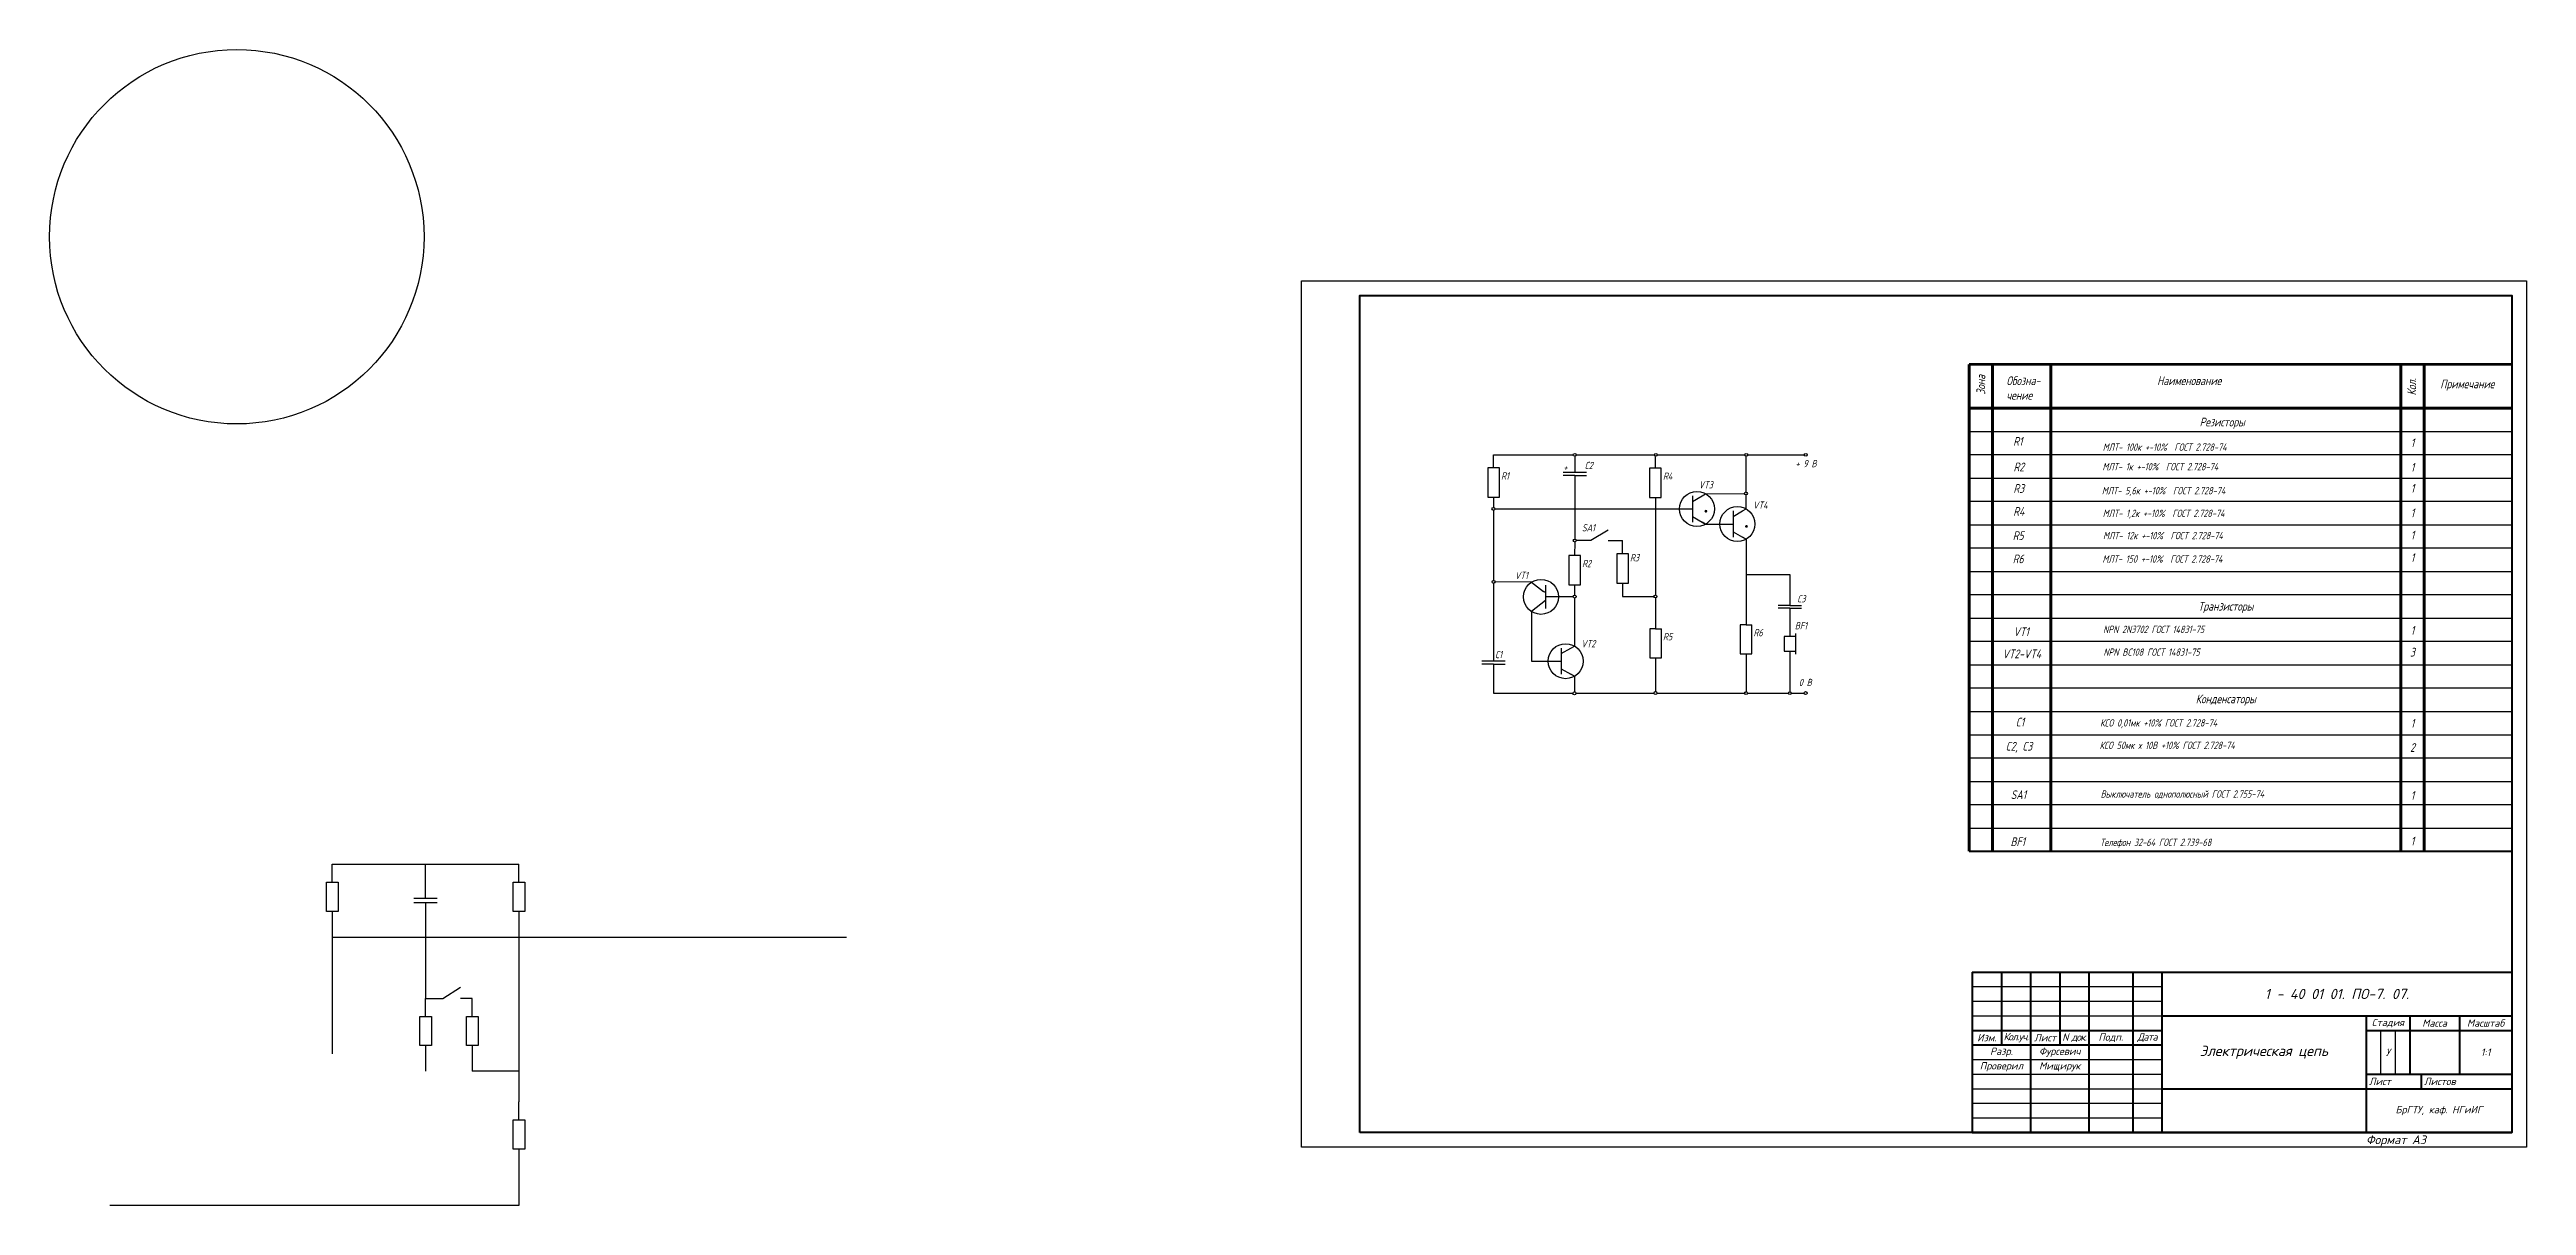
# Model space of a CAD drawing. Header units: millimetres. Extents: x -2 to 3464, y -388 to 765.
# Drawn here: x 2615 to 3464, y -388 to 9 of the extents above; entities that cross this region are included whole.
import ezdxf

# ---------------------------------------------------------------- set-up
doc = ezdxf.new("R2010")
doc.units = ezdxf.units.MM
doc.layers.add('MD_Видимые', color=7, linetype='Continuous', lineweight=50)
doc.styles.add('DIMENTION', font='isocpeur.ttf', dxfattribs={"width": 0.8, "oblique": 15})
doc.styles.add('GOST-2.304_Type-B', font='isocpeui.ttf')

msp = doc.modelspace()

# ---------------------------------------------------------------- hatches: boundary and pattern name
at = {"lineweight": -3}
h = msp.add_hatch(color=7, dxfattribs=at)
h.set_gradient(color1=(255, 255, 255), tint=1)
h.paths.add_polyline_path([(3183.671, -149.766, 1), (3182.671, -149.766, 1)])
h = msp.add_hatch(color=7, dxfattribs=at)
h.set_gradient(color1=(255, 255, 255), tint=1)
h.paths.add_polyline_path([(3197.555, -154.962, 1), (3196.555, -154.962, 1)])

# ---------------------------------------------------------------- linework, layer by layer
at = {"color": 7, "lineweight": -3}
for p, q in [((3459.393, -99.392), (3273.393, -99.392)), ((3273.393, -99.392), (3273.393, -255.083)), ((3273.393, -99.392), (3273.393, -114.392)), ((3273.393, -99.392), (3281.393, -99.392)), ((3281.393, -99.392), (3281.393, -255.083)), ((3281.393, -99.392), (3301.393, -99.392)), ((3301.393, -99.392), (3301.393, -255.083)), ((3301.393, -99.392), (3421.393, -99.392)), ((3421.393, -99.392), (3421.393, -255.083)), ((3421.393, -99.392), (3429.393, -99.392)), ((3429.393, -99.392), (3429.393, -255.083)), ((3273.393, -114.392), (3459.393, -114.392)), ((3273.393, -114.392), (3273.393, -122.392)), ((3273.393, -122.392), (3459.393, -122.392)), ((3459.393, -122.392), (3459.393, -130.392)), ((3138.203, -130.921), (3138.2, -136.496)), ((3459.393, -130.392), (3273.393, -130.392)), ((3273.393, -130.392), (3273.393, -138.392)), ((3142.2, -136.496), (3134.2, -136.496)), ((3138.2, -137.496), (3134.2, -137.496)), ((3138.2, -137.496), (3142.2, -137.496)), ((3181.874, -144.482), (3183.08, -143.786)), ((3273.393, -138.392), (3459.393, -138.392)), ((3459.393, -138.392), (3459.393, -138.392)), ((3459.393, -138.392), (3459.393, -146.392)), ((3174.08, -148.982), (3178.58, -148.982)), ((3178.58, -144.482), (3178.58, -153.482)), ((3178.58, -146.384), (3181.874, -144.482)), ((3178.58, -148.982), (3178.58, -151.58)), ((3178.58, -151.58), (3181.874, -153.482)), ((3192.463, -149.678), (3192.463, -158.678)), ((3192.463, -151.58), (3195.758, -149.678)), ((3195.758, -149.678), (3196.963, -148.982)), ((3459.393, -146.392), (3273.393, -146.392)), ((3273.393, -146.392), (3273.393, -154.392)), ((3181.874, -153.482), (3183.08, -154.178)), ((3192.463, -154.178), (3192.463, -156.776)), ((3192.463, -156.776), (3195.758, -158.678)), ((3195.758, -158.678), (3196.963, -159.374)), ((3273.393, -154.392), (3459.393, -154.392)), ((3459.393, -154.392), (3459.393, -162.392)), ((3459.393, -162.392), (3273.393, -162.392)), ((3273.393, -162.392), (3273.393, -170.392)), ((3273.393, -170.392), (3459.393, -170.392)), ((3459.393, -170.392), (3459.393, -178.392)), ((3459.393, -178.392), (3273.393, -178.392)), ((3273.393, -178.392), (3273.393, -186.392)), ((3273.393, -186.392), (3459.393, -186.392)), ((3459.393, -186.392), (3459.393, -194.392)), ((3459.393, -194.392), (3273.393, -194.392)), ((3273.393, -194.392), (3273.393, -202.392)), ((3114.39, -201.178), (3106.39, -201.178)), ((3110.39, -202.178), (3106.39, -202.178)), ((3110.39, -202.178), (3114.39, -202.178)), ((3110.39, -202.178), (3110.39, -212.199)), ((3133.584, -196.681), (3133.584, -205.681)), ((3133.584, -198.583), (3136.879, -196.681)), ((3133.584, -201.181), (3133.584, -203.779)), ((3133.584, -203.779), (3136.879, -205.681)), ((3136.879, -196.681), (3138.084, -195.985)), ((3273.393, -202.392), (3459.393, -202.392)), ((3459.393, -202.392), (3459.393, -210.392)), ((3136.879, -205.681), (3138.084, -206.377)), ((3459.393, -210.392), (3273.393, -210.392)), ((3273.393, -210.392), (3273.393, -218.392)), ((3273.393, -218.392), (3459.393, -218.392)), ((3273.393, -218.392), (3273.393, -226.392)), ((3273.393, -226.392), (3459.393, -226.392)), ((3459.393, -226.392), (3459.393, -234.392)), ((3459.393, -234.392), (3273.393, -234.392)), ((3273.393, -234.392), (3273.393, -242.392)), ((3273.393, -242.392), (3459.393, -242.392)), ((3459.393, -242.392), (3459.393, -250.392)), ((3459.393, -250.392), (3273.393, -250.392)), ((3273.393, -250.392), (3273.393, -258.392)), ((3273.393, -258.392), (3459.393, -258.392)), ((3459.393, -258.392), (3459.393, -266.392)), ((3273.393, -266.392), (3273.393, -266.392))]:
    msp.add_line(p, q, dxfattribs=at)
at = {"color": 7}
for p, q in [((3108.385, -134.942), (3108.385, -144.942)), ((3112.385, -134.942), (3108.385, -134.942)), ((3110.385, -134.942), (3110.385, -130.422)), ((3110.385, -130.422), (3137.675, -130.422)), ((3112.385, -144.942), (3112.385, -134.942)), ((3138.675, -130.408), (3165.493, -130.421)), ((3156.274, -130.422), (3165.493, -130.422)), ((3163.873, -135.027), (3163.873, -145.027)), ((3167.873, -135.027), (3163.873, -135.027)), ((3165.916, -134.942), (3165.916, -130.966)), ((3166.493, -130.422), (3196.501, -130.425)), ((3167.873, -145.027), (3167.873, -135.027)), ((3196.964, -143.15), (3197, -130.925)), ((3197.501, -130.425), (3216.888, -130.425)), ((3138.2, -137.496), (3138.173, -159.335)), ((3183.08, -143.786), (3196.388, -143.648)), ((3196.963, -148.982), (3196.964, -144.138)), ((3108.385, -144.942), (3112.385, -144.942)), ((3110.385, -144.942), (3110.385, -148.485)), ((3110.385, -149.479), (3110.385, -173.5)), ((3110.829, -148.982), (3178.58, -148.982)), ((3163.873, -145.027), (3167.873, -145.027)), ((3165.873, -145.027), (3165.884, -178.485)), ((3138.172, -160.334), (3138.166, -164.989)), ((3143.704, -159.81), (3138.691, -159.811)), ((3149.704, -156.31), (3143.704, -159.81)), ((3149.704, -159.81), (3154.583, -159.81)), ((3154.583, -164.386), (3154.583, -159.81)), ((3183.08, -154.178), (3192.463, -154.178)), ((3196.963, -159.374), (3196.979, -188.682)), ((3136.166, -164.989), (3136.166, -174.989)), ((3140.166, -164.989), (3136.166, -164.989)), ((3140.166, -174.989), (3140.166, -164.989)), ((3152.583, -164.386), (3152.583, -174.386)), ((3156.583, -164.386), (3152.583, -164.386)), ((3156.583, -174.386), (3156.583, -164.386)), ((3110.385, -174.5), (3110.385, -201.181)), ((3123.367, -174.122), (3110.875, -174.013)), ((3123.367, -174.122), (3127.515, -177.269)), ((3128.117, -175.122), (3128.117, -183.122)), ((3136.166, -174.989), (3140.166, -174.989)), ((3138.166, -174.989), (3138.156, -178.549)), ((3152.583, -174.386), (3156.583, -174.386)), ((3154.583, -174.386), (3154.584, -179.032)), ((3196.971, -171.483), (3211.972, -171.483)), ((3211.972, -171.483), (3211.972, -182.056)), ((3128.117, -180.372), (3123.367, -184.122)), ((3123.367, -184.122), (3123.367, -201.181)), ((3137.617, -179.122), (3128.117, -179.122)), ((3138.153, -179.549), (3138.107, -195.998)), ((3154.584, -179.045), (3165.37, -179.037)), ((3165.885, -179.484), (3165.888, -190.052)), ((3211.972, -182.056), (3207.972, -182.056)), ((3211.972, -183.056), (3207.972, -183.056)), ((3211.972, -182.056), (3215.972, -182.056)), ((3211.972, -183.056), (3215.972, -183.056)), ((3211.972, -183.056), (3211.972, -192.721)), ((3165.888, -190.052), (3163.888, -190.052)), ((3163.888, -190.052), (3163.888, -200.052)), ((3165.888, -190.052), (3167.888, -190.052)), ((3167.888, -200.052), (3167.888, -190.052)), ((3196.93, -188.682), (3194.93, -188.682)), ((3194.93, -188.682), (3194.93, -198.682)), ((3196.93, -188.682), (3198.93, -188.682)), ((3198.93, -198.682), (3198.93, -188.682)), ((3211.972, -192.721), (3209.972, -192.721)), ((3209.972, -192.721), (3209.972, -197.721)), ((3213.972, -192.721), (3211.972, -192.721)), ((3213.972, -198.721), (3213.972, -191.721)), ((3123.367, -201.181), (3133.584, -201.181)), ((3163.888, -200.052), (3167.888, -200.052)), ((3165.888, -200.052), (3165.883, -211.583)), ((3194.93, -198.682), (3198.93, -198.682)), ((3196.93, -198.682), (3196.933, -211.605)), ((3209.972, -197.721), (3213.972, -197.721)), ((3211.972, -197.721), (3211.932, -211.659)), ((3110.39, -212.199), (3137.587, -212.199)), ((3138.084, -206.377), (3138.087, -211.708)), ((3138.587, -212.199), (3165.377, -212.17)), ((3166.362, -212.169), (3196.436, -212.162)), ((3197.429, -212.162), (3211.431, -212.159)), ((3212.431, -212.158), (3216.856, -212.157))]:
    msp.add_line(p, q, dxfattribs=at)
at = {"color": 7, "lineweight": 60}
for p in [(3459.47, -252.778), (3274.47, -307.778)]:
    msp.add_line(p, (3459.47, -307.778), dxfattribs=at)
at = {"color": 7, "lineweight": 53}
msp.add_line((3459.393, -266.392), (3273.393, -266.392), dxfattribs=at)
at = {"color": 7, "linetype": 'Continuous', "lineweight": 60}
for p, q in [((3274.47, -307.778), (3459.47, -307.778)), ((3274.47, -307.778), (3274.47, -362.778)), ((3284.47, -307.778), (3284.47, -332.778)), ((3294.47, -307.778), (3294.47, -362.778)), ((3304.47, -307.778), (3304.47, -332.778)), ((3314.47, -307.778), (3314.47, -362.778)), ((3329.47, -307.778), (3329.47, -362.778)), ((3339.47, -307.778), (3339.47, -362.778)), ((3459.47, -307.778), (3459.47, -362.778)), ((3274.47, -327.778), (3339.47, -327.778)), ((3339.47, -322.778), (3459.47, -322.778)), ((3409.47, -322.778), (3409.47, -362.778)), ((3409.47, -327.778), (3459.47, -327.778)), ((3424.47, -322.778), (3424.47, -342.778)), ((3441.47, -322.778), (3441.47, -342.778)), ((3274.47, -332.778), (3339.47, -332.778)), ((3339.47, -347.778), (3459.47, -347.778)), ((3409.47, -342.778), (3459.47, -342.778)), ((3428.333, -342.778), (3428.333, -347.778)), ((3274.47, -362.778), (3459.47, -362.778))]:
    msp.add_line(p, q, dxfattribs=at)
at = {"color": 7, "linetype": 'Continuous'}
for p, q in [((3274.47, -312.778), (3339.47, -312.778)), ((3274.47, -317.778), (3339.47, -317.778)), ((3274.47, -322.778), (3339.47, -322.778)), ((3414.47, -327.778), (3414.47, -342.778)), ((3419.47, -327.778), (3419.47, -342.778)), ((3274.47, -337.778), (3339.47, -337.778)), ((3274.47, -342.778), (3339.47, -342.778)), ((3274.47, -347.778), (3339.47, -347.778)), ((3274.47, -352.778), (3339.47, -352.778)), ((3274.47, -357.778), (3339.47, -357.778))]:
    msp.add_line(p, q, dxfattribs=at)
at = {"color": 7}
msp.add_lwpolyline([(3044.47, -367.778), (3044.47, -70.778), (3464.47, -70.778), (3464.47, -367.778), (3044.47, -367.778)], dxfattribs=at)
at = {"color": 7, "lineweight": 60}
msp.add_lwpolyline([(3064.47, -362.778), (3064.47, -75.778), (3459.47, -75.778), (3459.47, -362.778), (3064.47, -362.778)], dxfattribs=at)
at = {"color": 7, "lineweight": -3}
for points, const_width in [([(3273.393, -99.392), (3273.393, -255.083)], 1), ([(3459.393, -99.392), (3273.393, -99.392)], 1), ([(3459.393, -99.392), (3273.393, -99.392)], 0.3), ([(3281.393, -99.392), (3281.393, -114.392)], 1), ([(3301.393, -99.392), (3301.393, -114.392)], 1), ([(3421.393, -99.392), (3421.393, -114.392)], 1), ([(3429.393, -99.392), (3429.393, -114.392)], 1), ([(3273.393, -114.392), (3459.393, -114.392)], 1), ([(3281.393, -114.392), (3281.393, -162.392)], 1), ([(3301.393, -114.392), (3301.393, -162.392)], 1), ([(3421.393, -114.392), (3421.393, -162.392)], 1), ([(3429.393, -114.392), (3429.393, -162.392)], 1), ([(3281.393, -162.392), (3281.393, -255.083)], 1), ([(3301.393, -162.392), (3301.393, -255.083)], 1), ([(3421.393, -162.392), (3421.393, -255.083)], 1), ([(3429.393, -162.392), (3429.393, -255.083)], 1), ([(3273.393, -250.392), (3273.393, -266.392)], 1), ([(3281.393, -250.392), (3281.393, -266.392)], 1), ([(3301.393, -250.392), (3301.393, -266.392)], 1), ([(3421.393, -250.392), (3421.393, -266.392)], 1), ([(3429.393, -250.392), (3429.393, -266.392)], 1)]:
    msp.add_lwpolyline(points, dxfattribs=dict(at, const_width=const_width))
for points in [[(3183.08, -154.178), (3181.874, -153.482)], [(3196.963, -159.374), (3195.758, -158.678)], [(3128.117, -177.617), (3126.912, -176.921)], [(3138.084, -206.377), (3136.879, -205.681)]]:
    msp.add_lwpolyline(points, dxfattribs=at)
for centre, radius in [((3138.175, -130.422), 0.5), ((3165.993, -130.421), 0.5), ((3197.001, -130.425), 0.5), ((3217.388, -130.425), 0.5), ((3180.08, -148.982), 6), ((3196.888, -143.644), 0.5), ((3110.329, -148.982), 0.5), ((3193.963, -154.178), 6), ((3138.192, -159.835), 0.5), ((3110.375, -174), 0.5), ((3138.162, -179.049), 0.5), ((3165.867, -178.984), 0.5), ((3135.084, -201.181), 6), ((3138.087, -212.208), 0.5), ((3165.87, -212.083), 0.5), ((3196.933, -212.105), 0.5), ((3211.931, -212.159), 0.5), ((3217.355, -212.126), 0.5)]:
    msp.add_circle(centre, radius, dxfattribs=at)
at = {"color": 7}
msp.add_circle((3126.617, -179.122), 6, dxfattribs=at)
at = {"layer": 'MD_Видимые', "lineweight": -2}
for p, q in [((2712.254, -276.999), (2712.254, -270.815)), ((2712.254, -270.815), (2744.254, -270.815)), ((2744.254, -282.565), (2744.254, -270.815)), ((2744.254, -270.815), (2776.254, -270.815)), ((2776.254, -276.999), (2776.254, -270.815)), ((2710.254, -286.999), (2710.254, -276.999)), ((2710.254, -276.999), (2714.254, -276.999)), ((2714.254, -276.999), (2714.254, -286.999)), ((2774.254, -286.999), (2774.254, -276.999)), ((2774.254, -276.999), (2778.254, -276.999)), ((2778.254, -276.999), (2778.254, -286.999)), ((2714.254, -286.999), (2710.254, -286.999)), ((2712.254, -286.999), (2712.254, -295.815)), ((2748.254, -282.565), (2740.254, -282.565)), ((2748.254, -284.065), (2740.254, -284.065)), ((2744.254, -284.065), (2744.254, -295.815)), ((2778.254, -286.999), (2774.254, -286.999)), ((2776.254, -286.999), (2776.254, -295.815)), ((2712.254, -295.815), (2888.521, -295.815)), ((2712.254, -295.815), (2712.254, -335.815)), ((2744.254, -295.815), (2744.254, -316.815)), ((2776.254, -295.815), (2776.254, -341.815)), ((2750.136, -316.815), (2756.254, -312.979)), ((2744.254, -322.999), (2744.254, -316.815)), ((2744.254, -316.815), (2750.136, -316.815)), ((2760.254, -316.815), (2756.254, -316.815)), ((2760.254, -322.999), (2760.254, -316.815)), ((2760.254, -316.815), (2760.254, -316.815)), ((2742.254, -332.999), (2742.254, -322.999)), ((2742.254, -322.999), (2746.254, -322.999)), ((2746.254, -322.999), (2746.254, -332.999)), ((2758.254, -332.999), (2758.254, -322.999)), ((2758.254, -322.999), (2762.254, -322.999)), ((2762.254, -322.999), (2762.254, -332.999)), ((2746.254, -332.999), (2742.254, -332.999)), ((2744.254, -332.999), (2744.254, -341.815)), ((2762.254, -332.999), (2758.254, -332.999)), ((2760.254, -332.999), (2760.254, -341.815)), ((2776.254, -341.815), (2760.254, -341.815)), ((2776.254, -341.815), (2776.254, -352.315)), ((2776.254, -358.499), (2776.254, -352.315)), ((2774.254, -368.499), (2774.254, -358.499)), ((2774.254, -358.499), (2778.254, -358.499)), ((2778.254, -358.499), (2778.254, -368.499)), ((2778.254, -368.499), (2774.254, -368.499)), ((2776.254, -368.499), (2776.254, -377.315)), ((2776.254, -377.315), (2776.254, -387.815)), ((2776.254, -387.815), (2636.003, -387.815))]:
    msp.add_line(p, q, dxfattribs=at)
msp.add_circle((2679.508, -55.644), 64.191, dxfattribs=at)

# ---------------------------------------------------------------- texts
at = {"color": 7, "style": 'GOST-2.304_Type-B'}
msp.add_text('Формат A3', height=3, dxfattribs=at).set_placement((3409.47, -366.778))
at = {"color": 7, "lineweight": -3, "attachment_point": 1, "style": 'DIMENTION'}
for s, width, insert, char_height, rotation in [('Зона', 38.00147, (3275.911, -109.797), 3, 90), ('Кол.', 57.95832, (3423.627, -110.082), 3, 90), ('+', 11.94641, (3136.222, -136.496), 2.5, 180)]:
    msp.add_mtext_dynamic_manual_height_columns(s, width=width, gutter_width=12.5, heights=[0], dxfattribs=dict(at, insert=insert, char_height=char_height, rotation=rotation))
for s, width, heights, insert, char_height in [('Обозна-\\Pчение', 17.26878, [0], (3286.186, -103.522), 3), ('\\pxqc;Наименование', 94.9085, [0], (3301.393, -103.522), 3), ('Примечание', 20.02591, [0], (3434.901, -104.628), 3), ('Резисторы', 32.49746, [0], (3352.414, -117.685), 3), ('R1', 15.33552, [0], (3288.503, -124.316), 3), (' МЛТ- 100к +-10%  ГОСТ 2.728-74', 58.68919, [0], (3317.905, -126.527), 2.5), ('\\pxqc;1', 8, [0], (3421.393, -124.799), 3), ('С2', 2.78696, [0], (3141.641, -132.831), 2.5), ('+ 9 B', 11.48784, [2.861], (3213.877, -132.171), 2.5), ('R2', 7.82267, [0], (3288.609, -133.09), 3), (' МЛТ- 1к +-10%  ГОСТ 2.728-74', 58.68919, [0], (3317.803, -133.234), 2.5), ('\\pxqc;1', 8, [0], (3421.393, -133.189), 3), ('R1', 29.39532, [0], (3112.93, -136.411), 2.5), ('R4', 29.39532, [0], (3168.418, -136.496), 2.5), ('VT3', 6.06857, [0], (3180.661, -139.45), 2.5), ('\\pxqc; R3', 20, [0], (3279.654, -140.47), 3), (' МЛТ- 5,6к +-10%  ГОСТ 2.728-74', 58.68919, [0], (3317.599, -141.466), 2.5), ('\\pxqc;1', 8.0569, [0], (3421.393, -140.377), 3), ('VT4', 6.06857, [0], (3199.326, -146.429), 2.5), ('R4', 5.91971, [0], (3288.521, -148.35), 3), (' МЛТ- 1,2к +-10%  ГОСТ 2.728-74', 58.68919, [0], (3317.905, -149.241), 2.5), ('\\pxqc;1', 8, [0], (3421.393, -148.827), 3), ('SA1', 6.06857, [0], (3140.657, -154.193), 2.5), ('R5', 14.54487, [0], (3288.343, -156.642), 3), (' МЛТ- 12к +-10%  ГОСТ 2.728-74', 58.68919, [0], (3318.006, -156.863), 2.5), ('\\pxqc;1', 8, [0], (3421.393, -156.456), 3), ('R2', 29.39532, [0], (3140.712, -166.458), 2.5), ('R3', 29.39532, [0], (3157.128, -164.434), 2.5), ('R6', 14.54487, [0], (3288.343, -164.601), 3), (' МЛТ- 150 +-10%  ГОСТ 2.728-74', 71.24443, [0], (3317.802, -164.901), 2.5), ('\\pxqc;1', 8, [0], (3421.393, -164.166), 3), ('VT1', 6.06857, [0], (3117.678, -170.531), 2.5), ('С3', 2.78696, [0], (3214.494, -178.534), 2.5), ('\\pxqc;Транзисторы', 120, [0], (3301.393, -180.853), 3), ('VT2', 6.06857, [0], (3140.413, -193.963), 2.5), ('R5', 29.39532, [0], (3168.434, -191.52), 2.5), ('R6', 29.39532, [0], (3199.476, -190.151), 2.5), ('BF1', 6.06857, [0], (3213.636, -187.766), 2.5), ('VT1', 36.18738, [0], (3288.607, -189.602), 3), ('\\pxqc;NPN 2N3702 ГОСТ 14831-75', 37.29559, [0], (3318.007, -189.023), 2.5), ('\\pxqc;1', 8, [0], (3421.393, -189.1), 3), ('С1', 2.78696, [0], (3110.911, -197.656), 2.5), ('VT2-VT4', 6.60315, [0], (3284.866, -197.182), 3), ('\\pxqc;NPN BC108 ГОСТ 14831-75', 36.07278, [0], (3317.905, -196.826), 2.5), ('\\pxqc;3', 8, [0], (3421.393, -196.6), 3), ('0 B', 6.06857, [0], (3214.995, -207.236), 2.5), ('C1', 30.51678, [0], (3289.349, -220.565), 3), ('\\pxqc;Конденсаторы', 120, [0], (3301.393, -212.62), 3), ('C2, C3', 30.51678, [0], (3285.902, -228.867), 3), ('КСО 50мк х 10В +10% ГОСТ 2.728-74', 66.78989, [0], (3318.14, -228.779), 2.5), ('КСО 0,01мк +10% ГОСТ 2.728-74', 66.78989, [0], (3318.293, -221.097), 2.5), ('\\pxqc;1', 8, [0], (3421.393, -220.964), 3), ('\\pxqc;2', 8, [0], (3421.393, -229.283), 3), ('SA1', 18.533, [0], (3287.676, -245.465), 3), ('Выключатель однополюсный ГОСТ 2.755-74', 74.11475, [0], (3318.49, -245.476), 2.5), ('\\pxqc;1', 8, [0], (3421.393, -245.705), 3), ('BF1', 9.09736, [0], (3287.584, -261.59), 3), ('Телефон 32-64 ГОСТ 2.739-68', 59.42331, [0], (3318.293, -262.042), 2.5), ('\\pxqc;1', 8, [0], (3421.393, -261.364), 3)]:
    msp.add_mtext_dynamic_manual_height_columns(s, width=width, gutter_width=12.5, heights=heights, dxfattribs=dict(at, insert=insert, char_height=char_height))
at = {"color": 7, "linetype": 'Continuous', "style": 'GOST-2.304_Type-B'}
for s, insert, char_height, width, attachment_point in [('1 - 40 01 01. ПО-7. 07. ', (3399.47, -315.278), 3.5, 117, 5), ('Изм.', (3279.47, -330.278), 2.5, 8, 5), ('{\\T0.8;Кол.уч.}', (3289.47, -330.278), 2.5, 9, 5), ('Лист', (3299.47, -330.278), 2.5, 8, 5), ('{\\T0.8;N док.}', (3309.47, -330.278), 2.5, 9, 5), ('Подп.', (3321.97, -330.278), 2.5, 13, 5), ('{\\T0.9;Дата}', (3334.47, -330.278), 2.5, 8, 5), ('Стадия', (3416.97, -325.278), 2.5, 13, 5), ('Масса', (3432.97, -325.278), 2.5, 15, 5), ('Масштаб', (3450.47, -325.278), 2.5, 16, 5), ('Проверил', (3284.47, -340.278), 2.5, 18, 5), ('Разр.', (3284.47, -335.278), 2.5, 18, 5), ('Мищирук', (3304.47, -340.278), 2.5, 18, 5), ('Фурсевич', (3304.47, -335.278), 2.5, 18, 5), ('\\pxqc;Электрическая цепь', (3374.47, -335.278), 3.5, 67, 5), ('У', (3416.97, -335.278), 2.5, 3, 5), ('1:1', (3450.47, -335.278), 2.5, 16, 5), ('Лист', (3410.47, -345.278), 2.5, 16.86364, 4), ('Листов', (3429.333, -345.278), 2.5, 29.13636, 4), ('БрГТУ, каф. НГиИГ', (3434.47, -355.278), 2.5, 48, 5)]:
    msp.add_mtext(s, dxfattribs=dict(at, insert=insert, char_height=char_height, width=width, attachment_point=attachment_point))

doc.saveas('drawing.dxf')
